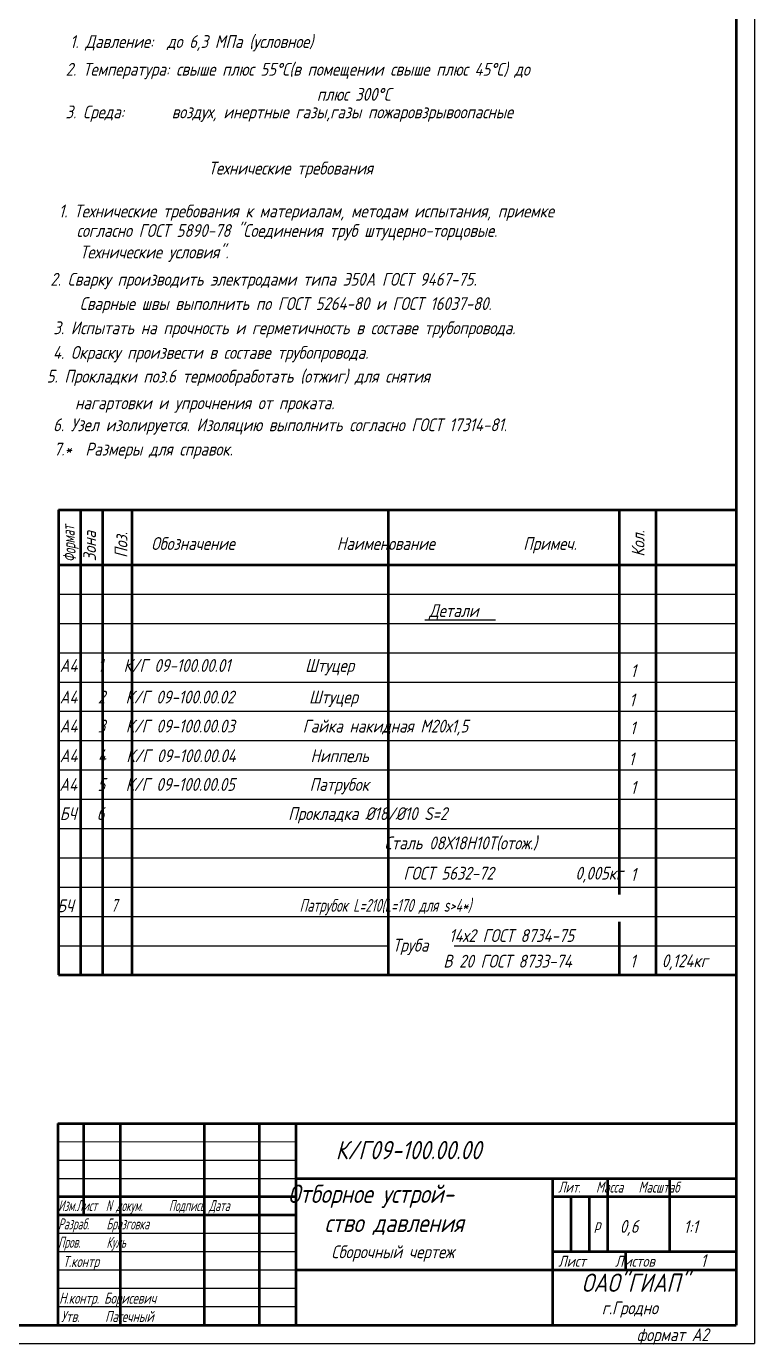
# Model space of a CAD drawing. Header units: millimetres. Extents: x 0 to 6596, y 0 to 3335.
# Drawn here: x 532.9 to 731.6, y 309 to 669 of the extents above; entities that cross this region are included whole.
import ezdxf

# ---------------------------------------------------------------- set-up
doc = ezdxf.new("R2010")
doc.units = ezdxf.units.MM
doc.header["$LTSCALE"] = 0.5
doc.header["$MEASUREMENT"] = 0
doc.styles.get("Standard").update_dxf_attribs({"font": 'romand.shx', "width": 0.8, "oblique": 15, "height": 3.5})

msp = doc.modelspace()

# ---------------------------------------------------------------- linework, layer by layer
for p in [(731.626, 903.347), (311.626, 309.347)]:
    msp.add_line(p, (731.626, 309.347))
at = {"lineweight": 50}
for p, q in [((726.626, 898.347), (726.626, 314.347)), ((541.627, 536.948), (541.627, 409.948)), ((541.627, 536.948), (726.627, 536.948)), ((547.627, 536.948), (547.627, 409.948)), ((553.627, 536.948), (553.627, 409.948)), ((561.627, 536.948), (561.627, 409.948)), ((631.627, 536.948), (631.627, 409.948)), ((694.627, 536.948), (694.627, 431.938)), ((704.627, 536.948), (704.627, 409.948)), ((541.627, 521.948), (726.627, 521.948)), ((694.627, 424.476), (694.627, 409.948)), ((541.627, 409.948), (726.627, 409.948)), ((541.427, 369.42), (726.427, 369.42)), ((541.465, 369.42), (541.465, 314.347)), ((548.427, 369.42), (548.427, 344.42)), ((558.427, 369.42), (558.427, 314.42)), ((581.427, 369.42), (581.427, 314.42)), ((596.427, 369.42), (596.427, 314.42)), ((606.427, 369.42), (606.427, 314.42)), ((676.427, 354.42), (676.427, 314.42)), ((691.427, 354.42), (691.427, 334.42)), ((708.427, 354.42), (708.427, 334.42)), ((541.427, 349.42), (606.427, 349.42)), ((676.427, 349.42), (726.427, 349.42)), ((681.427, 349.42), (681.427, 334.42)), ((686.427, 349.42), (686.427, 334.42)), ((541.427, 344.42), (606.427, 344.42)), ((676.427, 334.42), (726.427, 334.42)), ((696.427, 334.42), (696.427, 329.42)), ((319.626, 314.347), (726.626, 314.347))]:
    msp.add_line(p, q, dxfattribs=at)
at = {"lineweight": 25}
for p, q in [((541.627, 536.948), (726.627, 536.948)), ((541.627, 513.948), (726.627, 513.948)), ((541.627, 505.948), (726.627, 505.948)), ((541.627, 497.948), (726.627, 497.948)), ((541.627, 489.948), (726.627, 489.948)), ((541.627, 481.948), (726.627, 481.948)), ((541.627, 473.948), (726.627, 473.948)), ((541.627, 465.948), (726.627, 465.948)), ((541.627, 457.948), (726.627, 457.948)), ((541.627, 449.948), (726.627, 449.948)), ((541.627, 441.948), (726.627, 441.948)), ((541.627, 433.948), (726.627, 433.948)), ((541.627, 425.948), (726.627, 425.948)), ((541.627, 417.948), (631.966, 417.948)), ((649.639, 417.948), (726.627, 417.948)), ((541.427, 359.42), (606.427, 359.42)), ((541.427, 354.42), (606.427, 354.42)), ((541.427, 339.42), (606.427, 339.42)), ((541.427, 334.42), (606.427, 334.42)), ((541.427, 329.42), (606.427, 329.42)), ((541.427, 324.42), (606.427, 324.42)), ((541.427, 319.42), (606.427, 319.42))]:
    msp.add_line(p, q, dxfattribs=at)
at = {"linetype": 'Continuous', "lineweight": 25}
msp.add_line((641.63, 506.937), (660.926, 506.937), dxfattribs=at)
at = {"lineweight": 15}
msp.add_line((541.427, 364.42), (606.427, 364.42), dxfattribs=at)
at = {"color": 1, "lineweight": 50}
for p, q in [((606.427, 354.42), (726.427, 354.42)), ((606.427, 329.42), (726.427, 329.42))]:
    msp.add_line(p, q, dxfattribs=at)

# ---------------------------------------------------------------- texts
at = {"linetype": 'Continuous', "lineweight": 25, "oblique": 15}
for s, width, p in [('плюс 300%%DC', 0.8, (612.149, 648.67)), ('Детали', 0.8, (642.776, 507.7)), ('1', 0.8, (697.769, 491.267)), ('1', 0.8, (697.437, 483.301)), ('1', 0.8, (697.603, 475.668)), ('1', 0.8, (697.271, 467.205)), ('1', 0.8, (697.769, 459.406)), ('1', 0.8, (697.769, 435.676)), ('БЧ', 0.8, (541.2, 427.076)), ('7                                 Патрубок L=210(L=170 для s>4*)', 0.65, (555.962, 427.209)), ('14х2 ГОСТ 8734-75', 0.8, (648.239, 418.96)), ('Труба', 0.8, (632.84, 416.337)), ('В 20 ГОСТ 8733-74', 0.8, (646.665, 411.966)), ('1', 0.8, (697.621, 411.976)), ('0,124кг', 0.8, (706.272, 412.074)), ('0,6', 0.8, (694.817, 339.547)), ('1:1', 0.8, (712.245, 339.44)), ('1', 0.8, (716.867, 330.212))]:
    msp.add_text(s, height=3.5, dxfattribs=dict(at, width=width)).set_placement(p)
at = {"lineweight": 25, "oblique": 15, "width": 0.8}
for s, p in [('Зона', (551.876, 522.934)), ('Поз.', (560.442, 523.83))]:
    msp.add_text(s, height=3.5, rotation=90, dxfattribs=at).set_placement(p)
at = {"linetype": 'Continuous', "lineweight": 25, "oblique": 15, "width": 0.8}
msp.add_text('Кол.', height=3.5, rotation=90, dxfattribs=at).set_placement((701.584, 524.162))
at = {"lineweight": 25, "attachment_point": 1}
for s, insert, char_height, width in [('1. Давление:  до 6,3 МПа (условное)', (544.774, 666.576), 3.5, 144.12614), ('2. Температура: свыше плюс 55%%DС(в помещении свыше плюс 45%%DС) до         ', (543.608, 659.007), 3.5, 168.02645), ('3. Среда:       воздух, инертные газы,газы пожаровзрывоопасные ', (543.541, 647.356), 3.5, 163.9038), ('Технические требования', (582.549, 632.018), 3.5, 102.79093), ('1. Технические требования к материалам, методам испытания, приемке ', (541.713, 620.311), 3.5, 177.18949), (' согласно ГОСТ 5890-78 "Соединения труб штуцерно-торцовые.', (544.715, 614.977), 3.5, 228.40832), ('Технические условия".', (547.462, 609.115), 3.5, 203.95249), (' 2. Сварку производить электродами типа Э50А ГОСТ 9467-75.', (537.547, 601.662), 3.5, 193.00742), ('Сварные швы выполнить по ГОСТ 5264-80 и ГОСТ 16037-80.', (547.423, 595.026), 3.5, 152.75033), ('3. Испытать на прочность и герметичность в составе трубопровода.', (540.219, 588.415), 3.5, 200.57301), ('4. Окраску произвести в составе трубопровода.', (540.099, 581.686), 3.5, 159.03839), (' 5. Прокладки поз.6 термообработать (отжиг) для снятия ', (536.543, 575.2), 3.5, 184.88607), ('  нагартовки и упрочнения от проката.', (542.441, 567.927), 3.5, 179.24461), ('6. Узел изолируется. Изоляцию выполнить согласно ГОСТ 17314-81.', (540.153, 561.925), 3.5, 171.99354), ('7.*  Размеры для справок.', (540.358, 555.278), 3.5, 182.18989), (' Обозначение               Наименование             Примеч.', (565.075, 529.508), 3.5, 160.85086), ('А4   1   К/Г 09-100.00.01           Штуцер              ', (541.977, 496.21), 3.5, 191.90703), ('А4   2   К/Г 09-100.00.02           Штуцер               ', (541.977, 487.59), 3.5, 191.90703), ('А4   3   К/Г 09-100.00.03          Гайка накидная М20х1,5 ', (541.977, 479.658), 3.5, 191.90703), ('А4   4   К/Г 09-100.00.04           Ниппель              ', (541.977, 471.554), 3.5, 191.90703), ('А4   5   К/Г 09-100.00.05           Патрубок             ', (541.879, 463.725), 3.5, 191.90703), ('БЧ   6                           Прокладка %%C18/%%C10 S=2       ', (541.971, 455.755), 3.5, 191.90703), ('  Сталь 08Х18Н10Т(отож.)', (626.886, 447.759), 3.5, 101.77906), ('    ГОСТ 5632-72            0,005кг', (628.344, 439.489), 3.5, 101.77906), ('{\\W0.7; Лит.   Масса   Масштаб}', (676.624, 353.53), 3, 63.06063), ('{\\W0.6; Изм.Лист  N докум.      Подпись Дата\\P Разраб.    Бразговка\\P Пров.      Куль}', (540.348, 348.471), 3, 75.9719), ('р', (687.866, 343.317), 3, 4.73548), (' Сборочный чертеж', (614.236, 336.108), 3.5, 67.35554), ('{\\W0.7;Т.контр}', (542.861, 333.212), 3, 65.76479), ('{\\W0.8;Лист     Листов}', (678.034, 333.284), 3, 49.47069), ('{\\W0.7; Н.контр. Борисевич}', (540.412, 323.2), 3, 40.54602), ('г.Гродно', (689.923, 320.795), 3.5, 35.06273), ('{\\W0.7;Утв.     Пасечный}', (542.348, 318.21), 3, 39.22165), ('формат А2', (699.449, 313.463), 3.5, 32.74536)]:
    msp.add_mtext(s, dxfattribs=dict(at, insert=insert, char_height=char_height, width=width))
at = {"lineweight": 25, "insert": (542.983, 522.53), "char_height": 3.5, "width": 24.12008, "attachment_point": 1, "rotation": 93.2058}
msp.add_mtext('{\\W0.6;Формат}', dxfattribs=at)
at = {"lineweight": 30, "char_height": 5, "attachment_point": 1}
for s, insert, width in [('К/Г09-100.00.00 ', (617.29, 364.625), 87.33969), ('   Отборное устрой-  ', (596.282, 352.699), 87.33969), ('ство давления  ', (614.237, 344.736), 87.33969), ('ОАО"ГИАП"', (684.395, 328.418), 36.17103)]:
    msp.add_mtext(s, dxfattribs=dict(at, insert=insert, width=width))

doc.saveas('drawing.dxf')
